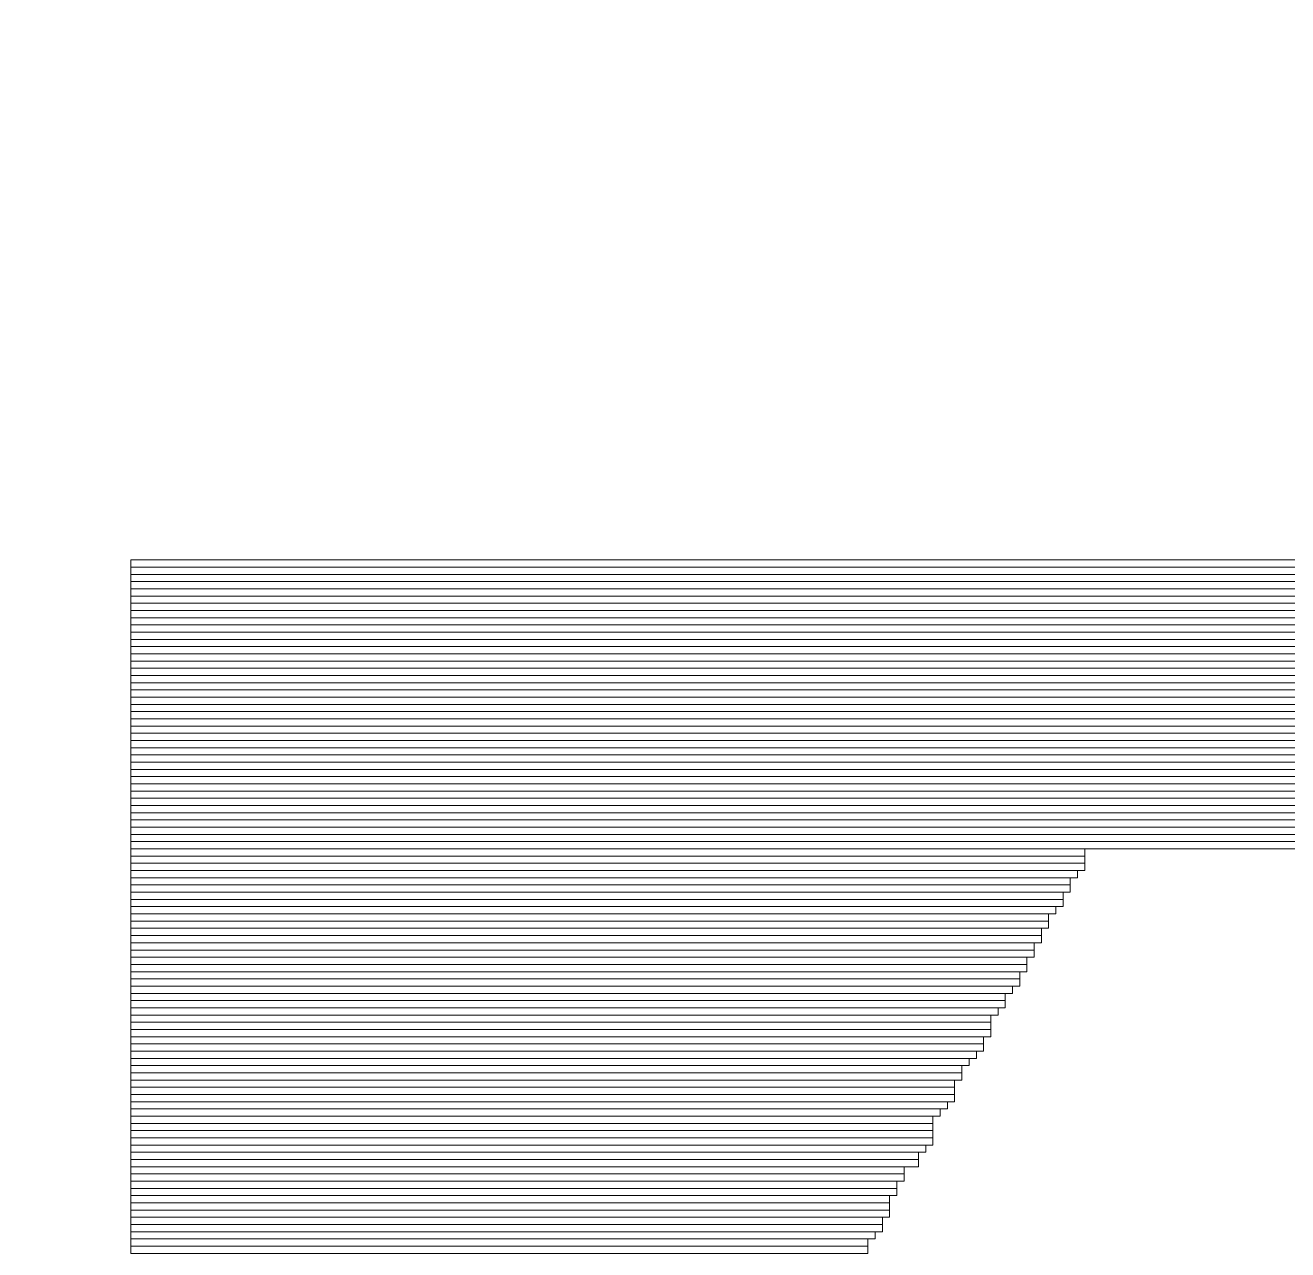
# Model space of a CAD drawing. Header units: millimetres. Extents: x -86 to 67, y -55 to 52.
# Drawn here: x -55.767 to -51.33, y -49.799 to -45.493 of the extents above; entities that cross this region are included whole.
import ezdxf

# ---------------------------------------------------------------- set-up
doc = ezdxf.new("R2010")
doc.units = ezdxf.units.MM
doc.header["$MEASUREMENT"] = 0
doc.layers.add('BG_OUTLINE', color=7, linetype='Continuous')
doc.layers.add('MA_PEN3', color=7, linetype='Continuous')

msp = doc.modelspace()

# ---------------------------------------------------------------- linework, layer by layer
at = {"layer": 'BG_OUTLINE', "color": 3, "lineweight": 9}
msp.add_open_spline([(-60.0926, 34.7331), (-60.0926, 34.7331), (63.7724, 34.7331), (63.7724, 34.7331), (63.7724, 34.7331), (64.585, 34.7336), (65.3646, 34.4113), (65.9396, 33.837), (65.9396, 33.837), (66.5146, 33.2627), (66.8379, 32.4797), (66.8384, 31.667), (66.8384, 31.667), (66.8384, 31.667), (66.8412, -52.28), (66.8412, -52.28), (66.8412, -52.28), (66.8412, -52.28), (66.8384, -52.1933), (66.8384, -52.1933), (66.8384, -52.1933), (66.8389, -53.006), (66.5166, -53.7856), (65.9424, -54.3606), (65.9424, -54.3606), (65.3681, -54.9356), (64.585, -55.2589), (63.7724, -55.2594), (63.7724, -55.2594), (63.7724, -55.2594), (-60.1869, -55.2594), (-60.1869, -55.2594), (-60.1869, -55.2594), (-60.1869, -55.2594), (-60.0853, -55.2518), (-60.0853, -55.2518), (-60.0853, -55.2518), (-60.8979, -55.2523), (-61.6775, -54.9299), (-62.2525, -54.3557), (-62.2525, -54.3557), (-62.8275, -53.7814), (-63.1508, -52.9984), (-63.1513, -52.1857), (-63.1513, -52.1857), (-63.1513, -52.1857), (-63.1587, 31.667), (-63.1587, 31.667), (-63.1587, 31.667), (-63.1592, 32.4797), (-62.8369, 33.2593), (-62.2626, 33.8343), (-62.2626, 33.8343), (-61.6883, 34.4093), (-60.9053, 34.7326), (-60.0926, 34.7331)], degree=3, knots=[0, 0, 0, 0, 0.071429, 0.071429, 0.071429, 0.071429, 0.142857, 0.142857, 0.142857, 0.142857, 0.214286, 0.214286, 0.214286, 0.214286, 0.285714, 0.285714, 0.285714, 0.285714, 0.357143, 0.357143, 0.357143, 0.357143, 0.428571, 0.428571, 0.428571, 0.428571, 0.5, 0.5, 0.5, 0.5, 0.571429, 0.571429, 0.571429, 0.571429, 0.642857, 0.642857, 0.642857, 0.642857, 0.714286, 0.714286, 0.714286, 0.714286, 0.785714, 0.785714, 0.785714, 0.785714, 0.857143, 0.857143, 0.857143, 0.857143, 0.928571, 0.928571, 0.928571, 0.928571, 1, 1, 1, 1], dxfattribs=at)
at = {"layer": 'MA_PEN3', "color": 5, "lineweight": 9}
for points in [[(-55.3964, -47.3986), (-55.3964, -47.3986), (-55.3964, -47.3732), (-55.3964, -47.3732), (-55.3964, -47.3732), (-55.3964, -47.3732), (-25.1958, -47.3732), (-25.1958, -47.3732), (-25.1958, -47.3732), (-25.1958, -47.3732), (-25.1958, -47.3986), (-25.1958, -47.3986), (-25.1958, -47.3986), (-25.1958, -47.3986), (-55.3964, -47.3986), (-55.3964, -47.3986)], [(-55.3964, -47.424), (-55.3964, -47.424), (-55.3964, -47.3986), (-55.3964, -47.3986), (-55.3964, -47.3986), (-55.3964, -47.3986), (-25.1958, -47.3986), (-25.1958, -47.3986), (-25.1958, -47.3986), (-25.1958, -47.3986), (-25.1958, -47.424), (-25.1958, -47.424), (-25.1958, -47.424), (-25.1958, -47.424), (-55.3964, -47.424), (-55.3964, -47.424)], [(-55.3964, -47.4494), (-55.3964, -47.4494), (-55.3964, -47.424), (-55.3964, -47.424), (-55.3964, -47.424), (-55.3964, -47.424), (-25.1958, -47.424), (-25.1958, -47.424), (-25.1958, -47.424), (-25.1958, -47.424), (-25.1958, -47.4494), (-25.1958, -47.4494), (-25.1958, -47.4494), (-25.1958, -47.4494), (-55.3964, -47.4494), (-55.3964, -47.4494)], [(-55.3964, -47.4748), (-55.3964, -47.4748), (-55.3964, -47.4494), (-55.3964, -47.4494), (-55.3964, -47.4494), (-55.3964, -47.4494), (-25.1958, -47.4494), (-25.1958, -47.4494), (-25.1958, -47.4494), (-25.1958, -47.4494), (-25.1958, -47.4748), (-25.1958, -47.4748), (-25.1958, -47.4748), (-25.1958, -47.4748), (-55.3964, -47.4748), (-55.3964, -47.4748)], [(-55.3964, -47.5002), (-55.3964, -47.5002), (-55.3964, -47.4748), (-55.3964, -47.4748), (-55.3964, -47.4748), (-55.3964, -47.4748), (-25.1958, -47.4748), (-25.1958, -47.4748), (-25.1958, -47.4748), (-25.1958, -47.4748), (-25.1958, -47.5002), (-25.1958, -47.5002), (-25.1958, -47.5002), (-25.1958, -47.5002), (-55.3964, -47.5002), (-55.3964, -47.5002)], [(-55.3964, -47.5256), (-55.3964, -47.5256), (-55.3964, -47.5002), (-55.3964, -47.5002), (-55.3964, -47.5002), (-55.3964, -47.5002), (-25.1958, -47.5002), (-25.1958, -47.5002), (-25.1958, -47.5002), (-25.1958, -47.5002), (-25.1958, -47.5256), (-25.1958, -47.5256), (-25.1958, -47.5256), (-25.1958, -47.5256), (-55.3964, -47.5256), (-55.3964, -47.5256)], [(-55.3964, -47.551), (-55.3964, -47.551), (-55.3964, -47.5256), (-55.3964, -47.5256), (-55.3964, -47.5256), (-55.3964, -47.5256), (-25.1958, -47.5256), (-25.1958, -47.5256), (-25.1958, -47.5256), (-25.1958, -47.5256), (-25.1958, -47.551), (-25.1958, -47.551), (-25.1958, -47.551), (-25.1958, -47.551), (-55.3964, -47.551), (-55.3964, -47.551)], [(-55.3964, -47.5764), (-55.3964, -47.5764), (-55.3964, -47.551), (-55.3964, -47.551), (-55.3964, -47.551), (-55.3964, -47.551), (-25.1958, -47.551), (-25.1958, -47.551), (-25.1958, -47.551), (-25.1958, -47.551), (-25.1958, -47.5764), (-25.1958, -47.5764), (-25.1958, -47.5764), (-25.1958, -47.5764), (-55.3964, -47.5764), (-55.3964, -47.5764)], [(-55.3964, -47.6018), (-55.3964, -47.6018), (-55.3964, -47.5764), (-55.3964, -47.5764), (-55.3964, -47.5764), (-55.3964, -47.5764), (-25.1958, -47.5764), (-25.1958, -47.5764), (-25.1958, -47.5764), (-25.1958, -47.5764), (-25.1958, -47.6018), (-25.1958, -47.6018), (-25.1958, -47.6018), (-25.1958, -47.6018), (-55.3964, -47.6018), (-55.3964, -47.6018)], [(-55.3964, -47.6272), (-55.3964, -47.6272), (-55.3964, -47.6018), (-55.3964, -47.6018), (-55.3964, -47.6018), (-55.3964, -47.6018), (-25.1958, -47.6018), (-25.1958, -47.6018), (-25.1958, -47.6018), (-25.1958, -47.6018), (-25.1958, -47.6272), (-25.1958, -47.6272), (-25.1958, -47.6272), (-25.1958, -47.6272), (-55.3964, -47.6272), (-55.3964, -47.6272)], [(-55.3964, -47.6526), (-55.3964, -47.6526), (-55.3964, -47.6272), (-55.3964, -47.6272), (-55.3964, -47.6272), (-55.3964, -47.6272), (-25.1958, -47.6272), (-25.1958, -47.6272), (-25.1958, -47.6272), (-25.1958, -47.6272), (-25.1958, -47.6526), (-25.1958, -47.6526), (-25.1958, -47.6526), (-25.1958, -47.6526), (-55.3964, -47.6526), (-55.3964, -47.6526)], [(-55.3964, -47.678), (-55.3964, -47.678), (-55.3964, -47.6526), (-55.3964, -47.6526), (-55.3964, -47.6526), (-55.3964, -47.6526), (-25.1958, -47.6526), (-25.1958, -47.6526), (-25.1958, -47.6526), (-25.1958, -47.6526), (-25.1958, -47.678), (-25.1958, -47.678), (-25.1958, -47.678), (-25.1958, -47.678), (-55.3964, -47.678), (-55.3964, -47.678)], [(-55.3964, -47.7034), (-55.3964, -47.7034), (-55.3964, -47.678), (-55.3964, -47.678), (-55.3964, -47.678), (-55.3964, -47.678), (-25.1958, -47.678), (-25.1958, -47.678), (-25.1958, -47.678), (-25.1958, -47.678), (-25.1958, -47.7034), (-25.1958, -47.7034), (-25.1958, -47.7034), (-25.1958, -47.7034), (-55.3964, -47.7034), (-55.3964, -47.7034)], [(-55.3964, -47.7288), (-55.3964, -47.7288), (-55.3964, -47.7034), (-55.3964, -47.7034), (-55.3964, -47.7034), (-55.3964, -47.7034), (-25.1958, -47.7034), (-25.1958, -47.7034), (-25.1958, -47.7034), (-25.1958, -47.7034), (-25.1958, -47.7288), (-25.1958, -47.7288), (-25.1958, -47.7288), (-25.1958, -47.7288), (-55.3964, -47.7288), (-55.3964, -47.7288)], [(-55.3964, -47.7542), (-55.3964, -47.7542), (-55.3964, -47.7288), (-55.3964, -47.7288), (-55.3964, -47.7288), (-55.3964, -47.7288), (-25.1958, -47.7288), (-25.1958, -47.7288), (-25.1958, -47.7288), (-25.1958, -47.7288), (-25.1958, -47.7542), (-25.1958, -47.7542), (-25.1958, -47.7542), (-25.1958, -47.7542), (-55.3964, -47.7542), (-55.3964, -47.7542)], [(-55.3964, -47.7796), (-55.3964, -47.7796), (-55.3964, -47.7542), (-55.3964, -47.7542), (-55.3964, -47.7542), (-55.3964, -47.7542), (-25.1958, -47.7542), (-25.1958, -47.7542), (-25.1958, -47.7542), (-25.1958, -47.7542), (-25.1958, -47.7796), (-25.1958, -47.7796), (-25.1958, -47.7796), (-25.1958, -47.7796), (-55.3964, -47.7796), (-55.3964, -47.7796)], [(-55.3964, -47.805), (-55.3964, -47.805), (-55.3964, -47.7796), (-55.3964, -47.7796), (-55.3964, -47.7796), (-55.3964, -47.7796), (-25.1958, -47.7796), (-25.1958, -47.7796), (-25.1958, -47.7796), (-25.1958, -47.7796), (-25.1958, -47.805), (-25.1958, -47.805), (-25.1958, -47.805), (-25.1958, -47.805), (-55.3964, -47.805), (-55.3964, -47.805)], [(-55.3964, -47.8304), (-55.3964, -47.8304), (-55.3964, -47.805), (-55.3964, -47.805), (-55.3964, -47.805), (-55.3964, -47.805), (-25.1958, -47.805), (-25.1958, -47.805), (-25.1958, -47.805), (-25.1958, -47.805), (-25.1958, -47.8304), (-25.1958, -47.8304), (-25.1958, -47.8304), (-25.1958, -47.8304), (-55.3964, -47.8304), (-55.3964, -47.8304)], [(-55.3964, -47.8558), (-55.3964, -47.8558), (-55.3964, -47.8304), (-55.3964, -47.8304), (-55.3964, -47.8304), (-55.3964, -47.8304), (-25.1958, -47.8304), (-25.1958, -47.8304), (-25.1958, -47.8304), (-25.1958, -47.8304), (-25.1958, -47.8558), (-25.1958, -47.8558), (-25.1958, -47.8558), (-25.1958, -47.8558), (-55.3964, -47.8558), (-55.3964, -47.8558)], [(-55.3964, -47.8812), (-55.3964, -47.8812), (-55.3964, -47.8558), (-55.3964, -47.8558), (-55.3964, -47.8558), (-55.3964, -47.8558), (-25.1958, -47.8558), (-25.1958, -47.8558), (-25.1958, -47.8558), (-25.1958, -47.8558), (-25.1958, -47.8812), (-25.1958, -47.8812), (-25.1958, -47.8812), (-25.1958, -47.8812), (-55.3964, -47.8812), (-55.3964, -47.8812)], [(-55.3964, -47.9066), (-55.3964, -47.9066), (-55.3964, -47.8812), (-55.3964, -47.8812), (-55.3964, -47.8812), (-55.3964, -47.8812), (-25.1958, -47.8812), (-25.1958, -47.8812), (-25.1958, -47.8812), (-25.1958, -47.8812), (-25.1958, -47.9066), (-25.1958, -47.9066), (-25.1958, -47.9066), (-25.1958, -47.9066), (-55.3964, -47.9066), (-55.3964, -47.9066)], [(-55.3964, -47.932), (-55.3964, -47.932), (-55.3964, -47.9066), (-55.3964, -47.9066), (-55.3964, -47.9066), (-55.3964, -47.9066), (-25.1958, -47.9066), (-25.1958, -47.9066), (-25.1958, -47.9066), (-25.1958, -47.9066), (-25.1958, -47.932), (-25.1958, -47.932), (-25.1958, -47.932), (-25.1958, -47.932), (-55.3964, -47.932), (-55.3964, -47.932)], [(-55.3964, -47.9574), (-55.3964, -47.9574), (-55.3964, -47.932), (-55.3964, -47.932), (-55.3964, -47.932), (-55.3964, -47.932), (-25.1958, -47.932), (-25.1958, -47.932), (-25.1958, -47.932), (-25.1958, -47.932), (-25.1958, -47.9574), (-25.1958, -47.9574), (-25.1958, -47.9574), (-25.1958, -47.9574), (-55.3964, -47.9574), (-55.3964, -47.9574)], [(-55.3964, -47.9828), (-55.3964, -47.9828), (-55.3964, -47.9574), (-55.3964, -47.9574), (-55.3964, -47.9574), (-55.3964, -47.9574), (-25.1958, -47.9574), (-25.1958, -47.9574), (-25.1958, -47.9574), (-25.1958, -47.9574), (-25.1958, -47.9828), (-25.1958, -47.9828), (-25.1958, -47.9828), (-25.1958, -47.9828), (-55.3964, -47.9828), (-55.3964, -47.9828)], [(-55.3964, -48.0082), (-55.3964, -48.0082), (-55.3964, -47.9828), (-55.3964, -47.9828), (-55.3964, -47.9828), (-55.3964, -47.9828), (-25.1958, -47.9828), (-25.1958, -47.9828), (-25.1958, -47.9828), (-25.1958, -47.9828), (-25.1958, -48.0082), (-25.1958, -48.0082), (-25.1958, -48.0082), (-25.1958, -48.0082), (-55.3964, -48.0082), (-55.3964, -48.0082)], [(-55.3964, -48.0336), (-55.3964, -48.0336), (-55.3964, -48.0082), (-55.3964, -48.0082), (-55.3964, -48.0082), (-55.3964, -48.0082), (-25.1958, -48.0082), (-25.1958, -48.0082), (-25.1958, -48.0082), (-25.1958, -48.0082), (-25.1958, -48.0336), (-25.1958, -48.0336), (-25.1958, -48.0336), (-25.1958, -48.0336), (-55.3964, -48.0336), (-55.3964, -48.0336)], [(-55.3964, -48.059), (-55.3964, -48.059), (-55.3964, -48.0336), (-55.3964, -48.0336), (-55.3964, -48.0336), (-55.3964, -48.0336), (-25.1958, -48.0336), (-25.1958, -48.0336), (-25.1958, -48.0336), (-25.1958, -48.0336), (-25.1958, -48.059), (-25.1958, -48.059), (-25.1958, -48.059), (-25.1958, -48.059), (-55.3964, -48.059), (-55.3964, -48.059)], [(-55.3964, -48.0844), (-55.3964, -48.0844), (-55.3964, -48.059), (-55.3964, -48.059), (-55.3964, -48.059), (-55.3964, -48.059), (-25.1958, -48.059), (-25.1958, -48.059), (-25.1958, -48.059), (-25.1958, -48.059), (-25.1958, -48.0844), (-25.1958, -48.0844), (-25.1958, -48.0844), (-25.1958, -48.0844), (-55.3964, -48.0844), (-55.3964, -48.0844)], [(-55.3964, -48.1098), (-55.3964, -48.1098), (-55.3964, -48.0844), (-55.3964, -48.0844), (-55.3964, -48.0844), (-55.3964, -48.0844), (-25.1958, -48.0844), (-25.1958, -48.0844), (-25.1958, -48.0844), (-25.1958, -48.0844), (-25.1958, -48.1098), (-25.1958, -48.1098), (-25.1958, -48.1098), (-25.1958, -48.1098), (-55.3964, -48.1098), (-55.3964, -48.1098)], [(-55.3964, -48.1352), (-55.3964, -48.1352), (-55.3964, -48.1098), (-55.3964, -48.1098), (-55.3964, -48.1098), (-55.3964, -48.1098), (-25.1958, -48.1098), (-25.1958, -48.1098), (-25.1958, -48.1098), (-25.1958, -48.1098), (-25.1958, -48.1352), (-25.1958, -48.1352), (-25.1958, -48.1352), (-25.1958, -48.1352), (-55.3964, -48.1352), (-55.3964, -48.1352)], [(-55.3964, -48.1606), (-55.3964, -48.1606), (-55.3964, -48.1352), (-55.3964, -48.1352), (-55.3964, -48.1352), (-55.3964, -48.1352), (-25.1958, -48.1352), (-25.1958, -48.1352), (-25.1958, -48.1352), (-25.1958, -48.1352), (-25.1958, -48.1606), (-25.1958, -48.1606), (-25.1958, -48.1606), (-25.1958, -48.1606), (-55.3964, -48.1606), (-55.3964, -48.1606)], [(-55.3964, -48.186), (-55.3964, -48.186), (-55.3964, -48.1606), (-55.3964, -48.1606), (-55.3964, -48.1606), (-55.3964, -48.1606), (-25.1958, -48.1606), (-25.1958, -48.1606), (-25.1958, -48.1606), (-25.1958, -48.1606), (-25.1958, -48.186), (-25.1958, -48.186), (-25.1958, -48.186), (-25.1958, -48.186), (-55.3964, -48.186), (-55.3964, -48.186)], [(-55.3964, -48.2114), (-55.3964, -48.2114), (-55.3964, -48.186), (-55.3964, -48.186), (-55.3964, -48.186), (-55.3964, -48.186), (-25.1958, -48.186), (-25.1958, -48.186), (-25.1958, -48.186), (-25.1958, -48.186), (-25.1958, -48.2114), (-25.1958, -48.2114), (-25.1958, -48.2114), (-25.1958, -48.2114), (-55.3964, -48.2114), (-55.3964, -48.2114)], [(-55.3964, -48.2368), (-55.3964, -48.2368), (-55.3964, -48.2114), (-55.3964, -48.2114), (-55.3964, -48.2114), (-55.3964, -48.2114), (-25.1958, -48.2114), (-25.1958, -48.2114), (-25.1958, -48.2114), (-25.1958, -48.2114), (-25.1958, -48.2368), (-25.1958, -48.2368), (-25.1958, -48.2368), (-25.1958, -48.2368), (-55.3964, -48.2368), (-55.3964, -48.2368)], [(-55.3964, -48.2622), (-55.3964, -48.2622), (-55.3964, -48.2368), (-55.3964, -48.2368), (-55.3964, -48.2368), (-55.3964, -48.2368), (-25.1958, -48.2368), (-25.1958, -48.2368), (-25.1958, -48.2368), (-25.1958, -48.2368), (-25.1958, -48.2622), (-25.1958, -48.2622), (-25.1958, -48.2622), (-25.1958, -48.2622), (-55.3964, -48.2622), (-55.3964, -48.2622)], [(-55.3964, -48.2876), (-55.3964, -48.2876), (-55.3964, -48.2622), (-55.3964, -48.2622), (-55.3964, -48.2622), (-55.3964, -48.2622), (-25.1958, -48.2622), (-25.1958, -48.2622), (-25.1958, -48.2622), (-25.1958, -48.2622), (-25.1958, -48.2876), (-25.1958, -48.2876), (-25.1958, -48.2876), (-25.1958, -48.2876), (-55.3964, -48.2876), (-55.3964, -48.2876)], [(-55.3964, -48.313), (-55.3964, -48.313), (-55.3964, -48.2876), (-55.3964, -48.2876), (-55.3964, -48.2876), (-55.3964, -48.2876), (-25.1958, -48.2876), (-25.1958, -48.2876), (-25.1958, -48.2876), (-25.1958, -48.2876), (-25.1958, -48.313), (-25.1958, -48.313), (-25.1958, -48.313), (-25.1958, -48.313), (-55.3964, -48.313), (-55.3964, -48.313)], [(-55.3964, -48.3384), (-55.3964, -48.3384), (-55.3964, -48.313), (-55.3964, -48.313), (-55.3964, -48.313), (-55.3964, -48.313), (-25.1958, -48.313), (-25.1958, -48.313), (-25.1958, -48.313), (-25.1958, -48.313), (-25.1958, -48.3384), (-25.1958, -48.3384), (-25.1958, -48.3384), (-25.1958, -48.3384), (-55.3964, -48.3384), (-55.3964, -48.3384)], [(-55.3964, -48.3638), (-55.3964, -48.3638), (-55.3964, -48.3384), (-55.3964, -48.3384), (-55.3964, -48.3384), (-55.3964, -48.3384), (-25.1958, -48.3384), (-25.1958, -48.3384), (-25.1958, -48.3384), (-25.1958, -48.3384), (-25.1958, -48.3638), (-25.1958, -48.3638), (-25.1958, -48.3638), (-25.1958, -48.3638), (-55.3964, -48.3638), (-55.3964, -48.3638)], [(-55.3964, -48.3892), (-55.3964, -48.3892), (-55.3964, -48.3638), (-55.3964, -48.3638), (-55.3964, -48.3638), (-55.3964, -48.3638), (-25.1958, -48.3638), (-25.1958, -48.3638), (-25.1958, -48.3638), (-25.1958, -48.3638), (-25.1958, -48.3892), (-25.1958, -48.3892), (-25.1958, -48.3892), (-25.1958, -48.3892), (-55.3964, -48.3892), (-55.3964, -48.3892)], [(-55.3964, -48.4146), (-55.3964, -48.4146), (-55.3964, -48.3892), (-55.3964, -48.3892), (-55.3964, -48.3892), (-55.3964, -48.3892), (-52.0436, -48.3892), (-52.0436, -48.3892), (-52.0436, -48.3892), (-52.0436, -48.3892), (-52.0436, -48.4146), (-52.0436, -48.4146), (-52.0436, -48.4146), (-52.0436, -48.4146), (-55.3964, -48.4146), (-55.3964, -48.4146)], [(-55.3964, -48.44), (-55.3964, -48.44), (-55.3964, -48.4146), (-55.3964, -48.4146), (-55.3964, -48.4146), (-55.3964, -48.4146), (-52.0436, -48.4146), (-52.0436, -48.4146), (-52.0436, -48.4146), (-52.0436, -48.4146), (-52.0436, -48.44), (-52.0436, -48.44), (-52.0436, -48.44), (-52.0436, -48.44), (-55.3964, -48.44), (-55.3964, -48.44)], [(-55.3964, -48.4654), (-55.3964, -48.4654), (-55.3964, -48.44), (-55.3964, -48.44), (-55.3964, -48.44), (-55.3964, -48.44), (-52.0436, -48.44), (-52.0436, -48.44), (-52.0436, -48.44), (-52.0436, -48.44), (-52.0436, -48.4654), (-52.0436, -48.4654), (-52.0436, -48.4654), (-52.0436, -48.4654), (-55.3964, -48.4654), (-55.3964, -48.4654)], [(-55.3964, -48.4908), (-55.3964, -48.4908), (-55.3964, -48.4654), (-55.3964, -48.4654), (-55.3964, -48.4654), (-55.3964, -48.4654), (-52.069, -48.4654), (-52.069, -48.4654), (-52.069, -48.4654), (-52.069, -48.4654), (-52.069, -48.4908), (-52.069, -48.4908), (-52.069, -48.4908), (-52.069, -48.4908), (-55.3964, -48.4908), (-55.3964, -48.4908)], [(-55.3964, -48.5162), (-55.3964, -48.5162), (-55.3964, -48.4908), (-55.3964, -48.4908), (-55.3964, -48.4908), (-55.3964, -48.4908), (-52.0944, -48.4908), (-52.0944, -48.4908), (-52.0944, -48.4908), (-52.0944, -48.4908), (-52.0944, -48.5162), (-52.0944, -48.5162), (-52.0944, -48.5162), (-52.0944, -48.5162), (-55.3964, -48.5162), (-55.3964, -48.5162)], [(-55.3964, -48.5416), (-55.3964, -48.5416), (-55.3964, -48.5162), (-55.3964, -48.5162), (-55.3964, -48.5162), (-55.3964, -48.5162), (-52.0944, -48.5162), (-52.0944, -48.5162), (-52.0944, -48.5162), (-52.0944, -48.5162), (-52.0944, -48.5416), (-52.0944, -48.5416), (-52.0944, -48.5416), (-52.0944, -48.5416), (-55.3964, -48.5416), (-55.3964, -48.5416)], [(-55.3964, -48.567), (-55.3964, -48.567), (-55.3964, -48.5416), (-55.3964, -48.5416), (-55.3964, -48.5416), (-55.3964, -48.5416), (-52.1198, -48.5416), (-52.1198, -48.5416), (-52.1198, -48.5416), (-52.1198, -48.5416), (-52.1198, -48.567), (-52.1198, -48.567), (-52.1198, -48.567), (-52.1198, -48.567), (-55.3964, -48.567), (-55.3964, -48.567)], [(-55.3964, -48.5924), (-55.3964, -48.5924), (-55.3964, -48.567), (-55.3964, -48.567), (-55.3964, -48.567), (-55.3964, -48.567), (-52.1198, -48.567), (-52.1198, -48.567), (-52.1198, -48.567), (-52.1198, -48.567), (-52.1198, -48.5924), (-52.1198, -48.5924), (-52.1198, -48.5924), (-52.1198, -48.5924), (-55.3964, -48.5924), (-55.3964, -48.5924)], [(-55.3964, -48.6178), (-55.3964, -48.6178), (-55.3964, -48.5924), (-55.3964, -48.5924), (-55.3964, -48.5924), (-55.3964, -48.5924), (-52.1452, -48.5924), (-52.1452, -48.5924), (-52.1452, -48.5924), (-52.1452, -48.5924), (-52.1452, -48.6178), (-52.1452, -48.6178), (-52.1452, -48.6178), (-52.1452, -48.6178), (-55.3964, -48.6178), (-55.3964, -48.6178)], [(-55.3964, -48.6432), (-55.3964, -48.6432), (-55.3964, -48.6178), (-55.3964, -48.6178), (-55.3964, -48.6178), (-55.3964, -48.6178), (-52.1706, -48.6178), (-52.1706, -48.6178), (-52.1706, -48.6178), (-52.1706, -48.6178), (-52.1706, -48.6432), (-52.1706, -48.6432), (-52.1706, -48.6432), (-52.1706, -48.6432), (-55.3964, -48.6432), (-55.3964, -48.6432)], [(-55.3964, -48.6686), (-55.3964, -48.6686), (-55.3964, -48.6432), (-55.3964, -48.6432), (-55.3964, -48.6432), (-55.3964, -48.6432), (-52.1706, -48.6432), (-52.1706, -48.6432), (-52.1706, -48.6432), (-52.1706, -48.6432), (-52.1706, -48.6686), (-52.1706, -48.6686), (-52.1706, -48.6686), (-52.1706, -48.6686), (-55.3964, -48.6686), (-55.3964, -48.6686)], [(-55.3964, -48.694), (-55.3964, -48.694), (-55.3964, -48.6686), (-55.3964, -48.6686), (-55.3964, -48.6686), (-55.3964, -48.6686), (-52.196, -48.6686), (-52.196, -48.6686), (-52.196, -48.6686), (-52.196, -48.6686), (-52.196, -48.694), (-52.196, -48.694), (-52.196, -48.694), (-52.196, -48.694), (-55.3964, -48.694), (-55.3964, -48.694)], [(-55.3964, -48.7194), (-55.3964, -48.7194), (-55.3964, -48.694), (-55.3964, -48.694), (-55.3964, -48.694), (-55.3964, -48.694), (-52.196, -48.694), (-52.196, -48.694), (-52.196, -48.694), (-52.196, -48.694), (-52.196, -48.7194), (-52.196, -48.7194), (-52.196, -48.7194), (-52.196, -48.7194), (-55.3964, -48.7194), (-55.3964, -48.7194)], [(-55.3964, -48.7448), (-55.3964, -48.7448), (-55.3964, -48.7194), (-55.3964, -48.7194), (-55.3964, -48.7194), (-55.3964, -48.7194), (-52.2214, -48.7194), (-52.2214, -48.7194), (-52.2214, -48.7194), (-52.2214, -48.7194), (-52.2214, -48.7448), (-52.2214, -48.7448), (-52.2214, -48.7448), (-52.2214, -48.7448), (-55.3964, -48.7448), (-55.3964, -48.7448)], [(-55.3964, -48.7702), (-55.3964, -48.7702), (-55.3964, -48.7448), (-55.3964, -48.7448), (-55.3964, -48.7448), (-55.3964, -48.7448), (-52.2214, -48.7448), (-52.2214, -48.7448), (-52.2214, -48.7448), (-52.2214, -48.7448), (-52.2214, -48.7702), (-52.2214, -48.7702), (-52.2214, -48.7702), (-52.2214, -48.7702), (-55.3964, -48.7702), (-55.3964, -48.7702)], [(-55.3964, -48.7956), (-55.3964, -48.7956), (-55.3964, -48.7702), (-55.3964, -48.7702), (-55.3964, -48.7702), (-55.3964, -48.7702), (-52.2468, -48.7702), (-52.2468, -48.7702), (-52.2468, -48.7702), (-52.2468, -48.7702), (-52.2468, -48.7956), (-52.2468, -48.7956), (-52.2468, -48.7956), (-52.2468, -48.7956), (-55.3964, -48.7956), (-55.3964, -48.7956)], [(-55.3964, -48.821), (-55.3964, -48.821), (-55.3964, -48.7956), (-55.3964, -48.7956), (-55.3964, -48.7956), (-55.3964, -48.7956), (-52.2468, -48.7956), (-52.2468, -48.7956), (-52.2468, -48.7956), (-52.2468, -48.7956), (-52.2468, -48.821), (-52.2468, -48.821), (-52.2468, -48.821), (-52.2468, -48.821), (-55.3964, -48.821), (-55.3964, -48.821)], [(-55.3964, -48.8464), (-55.3964, -48.8464), (-55.3964, -48.821), (-55.3964, -48.821), (-55.3964, -48.821), (-55.3964, -48.821), (-52.2722, -48.821), (-52.2722, -48.821), (-52.2722, -48.821), (-52.2722, -48.821), (-52.2722, -48.8464), (-52.2722, -48.8464), (-52.2722, -48.8464), (-52.2722, -48.8464), (-55.3964, -48.8464), (-55.3964, -48.8464)], [(-55.3964, -48.8718), (-55.3964, -48.8718), (-55.3964, -48.8464), (-55.3964, -48.8464), (-55.3964, -48.8464), (-55.3964, -48.8464), (-52.2722, -48.8464), (-52.2722, -48.8464), (-52.2722, -48.8464), (-52.2722, -48.8464), (-52.2722, -48.8718), (-52.2722, -48.8718), (-52.2722, -48.8718), (-52.2722, -48.8718), (-55.3964, -48.8718), (-55.3964, -48.8718)], [(-55.3964, -48.8972), (-55.3964, -48.8972), (-55.3964, -48.8718), (-55.3964, -48.8718), (-55.3964, -48.8718), (-55.3964, -48.8718), (-52.2976, -48.8718), (-52.2976, -48.8718), (-52.2976, -48.8718), (-52.2976, -48.8718), (-52.2976, -48.8972), (-52.2976, -48.8972), (-52.2976, -48.8972), (-52.2976, -48.8972), (-55.3964, -48.8972), (-55.3964, -48.8972)], [(-55.3964, -48.9226), (-55.3964, -48.9226), (-55.3964, -48.8972), (-55.3964, -48.8972), (-55.3964, -48.8972), (-55.3964, -48.8972), (-52.323, -48.8972), (-52.323, -48.8972), (-52.323, -48.8972), (-52.323, -48.8972), (-52.323, -48.9226), (-52.323, -48.9226), (-52.323, -48.9226), (-52.323, -48.9226), (-55.3964, -48.9226), (-55.3964, -48.9226)], [(-55.3964, -48.948), (-55.3964, -48.948), (-55.3964, -48.9226), (-55.3964, -48.9226), (-55.3964, -48.9226), (-55.3964, -48.9226), (-52.323, -48.9226), (-52.323, -48.9226), (-52.323, -48.9226), (-52.323, -48.9226), (-52.323, -48.948), (-52.323, -48.948), (-52.323, -48.948), (-52.323, -48.948), (-55.3964, -48.948), (-55.3964, -48.948)], [(-55.3964, -48.9734), (-55.3964, -48.9734), (-55.3964, -48.948), (-55.3964, -48.948), (-55.3964, -48.948), (-55.3964, -48.948), (-52.3484, -48.948), (-52.3484, -48.948), (-52.3484, -48.948), (-52.3484, -48.948), (-52.3484, -48.9734), (-52.3484, -48.9734), (-52.3484, -48.9734), (-52.3484, -48.9734), (-55.3964, -48.9734), (-55.3964, -48.9734)], [(-55.3964, -48.9988), (-55.3964, -48.9988), (-55.3964, -48.9734), (-55.3964, -48.9734), (-55.3964, -48.9734), (-55.3964, -48.9734), (-52.3738, -48.9734), (-52.3738, -48.9734), (-52.3738, -48.9734), (-52.3738, -48.9734), (-52.3738, -48.9988), (-52.3738, -48.9988), (-52.3738, -48.9988), (-52.3738, -48.9988), (-55.3964, -48.9988), (-55.3964, -48.9988)], [(-55.3964, -49.0242), (-55.3964, -49.0242), (-55.3964, -48.9988), (-55.3964, -48.9988), (-55.3964, -48.9988), (-55.3964, -48.9988), (-52.3738, -48.9988), (-52.3738, -48.9988), (-52.3738, -48.9988), (-52.3738, -48.9988), (-52.3738, -49.0242), (-52.3738, -49.0242), (-52.3738, -49.0242), (-52.3738, -49.0242), (-55.3964, -49.0242), (-55.3964, -49.0242)], [(-55.3964, -49.0496), (-55.3964, -49.0496), (-55.3964, -49.0242), (-55.3964, -49.0242), (-55.3964, -49.0242), (-55.3964, -49.0242), (-52.3738, -49.0242), (-52.3738, -49.0242), (-52.3738, -49.0242), (-52.3738, -49.0242), (-52.3738, -49.0496), (-52.3738, -49.0496), (-52.3738, -49.0496), (-52.3738, -49.0496), (-55.3964, -49.0496), (-55.3964, -49.0496)], [(-55.3964, -49.075), (-55.3964, -49.075), (-55.3964, -49.0496), (-55.3964, -49.0496), (-55.3964, -49.0496), (-55.3964, -49.0496), (-52.3992, -49.0496), (-52.3992, -49.0496), (-52.3992, -49.0496), (-52.3992, -49.0496), (-52.3992, -49.075), (-52.3992, -49.075), (-52.3992, -49.075), (-52.3992, -49.075), (-55.3964, -49.075), (-55.3964, -49.075)], [(-55.3964, -49.1004), (-55.3964, -49.1004), (-55.3964, -49.075), (-55.3964, -49.075), (-55.3964, -49.075), (-55.3964, -49.075), (-52.3992, -49.075), (-52.3992, -49.075), (-52.3992, -49.075), (-52.3992, -49.075), (-52.3992, -49.1004), (-52.3992, -49.1004), (-52.3992, -49.1004), (-52.3992, -49.1004), (-55.3964, -49.1004), (-55.3964, -49.1004)], [(-55.3964, -49.1258), (-55.3964, -49.1258), (-55.3964, -49.1004), (-55.3964, -49.1004), (-55.3964, -49.1004), (-55.3964, -49.1004), (-52.4246, -49.1004), (-52.4246, -49.1004), (-52.4246, -49.1004), (-52.4246, -49.1004), (-52.4246, -49.1258), (-52.4246, -49.1258), (-52.4246, -49.1258), (-52.4246, -49.1258), (-55.3964, -49.1258), (-55.3964, -49.1258)], [(-55.3964, -49.1512), (-55.3964, -49.1512), (-55.3964, -49.1258), (-55.3964, -49.1258), (-55.3964, -49.1258), (-55.3964, -49.1258), (-52.45, -49.1258), (-52.45, -49.1258), (-52.45, -49.1258), (-52.45, -49.1258), (-52.45, -49.1512), (-52.45, -49.1512), (-52.45, -49.1512), (-52.45, -49.1512), (-55.3964, -49.1512), (-55.3964, -49.1512)], [(-55.3964, -49.1766), (-55.3964, -49.1766), (-55.3964, -49.1512), (-55.3964, -49.1512), (-55.3964, -49.1512), (-55.3964, -49.1512), (-52.4754, -49.1512), (-52.4754, -49.1512), (-52.4754, -49.1512), (-52.4754, -49.1512), (-52.4754, -49.1766), (-52.4754, -49.1766), (-52.4754, -49.1766), (-52.4754, -49.1766), (-55.3964, -49.1766), (-55.3964, -49.1766)], [(-55.3964, -49.202), (-55.3964, -49.202), (-55.3964, -49.1766), (-55.3964, -49.1766), (-55.3964, -49.1766), (-55.3964, -49.1766), (-52.4754, -49.1766), (-52.4754, -49.1766), (-52.4754, -49.1766), (-52.4754, -49.1766), (-52.4754, -49.202), (-52.4754, -49.202), (-52.4754, -49.202), (-52.4754, -49.202), (-55.3964, -49.202), (-55.3964, -49.202)], [(-55.3964, -49.2274), (-55.3964, -49.2274), (-55.3964, -49.202), (-55.3964, -49.202), (-55.3964, -49.202), (-55.3964, -49.202), (-52.5008, -49.202), (-52.5008, -49.202), (-52.5008, -49.202), (-52.5008, -49.202), (-52.5008, -49.2274), (-52.5008, -49.2274), (-52.5008, -49.2274), (-52.5008, -49.2274), (-55.3964, -49.2274), (-55.3964, -49.2274)], [(-55.3964, -49.2528), (-55.3964, -49.2528), (-55.3964, -49.2274), (-55.3964, -49.2274), (-55.3964, -49.2274), (-55.3964, -49.2274), (-52.5008, -49.2274), (-52.5008, -49.2274), (-52.5008, -49.2274), (-52.5008, -49.2274), (-52.5008, -49.2528), (-52.5008, -49.2528), (-52.5008, -49.2528), (-52.5008, -49.2528), (-55.3964, -49.2528), (-55.3964, -49.2528)], [(-55.3964, -49.2782), (-55.3964, -49.2782), (-55.3964, -49.2528), (-55.3964, -49.2528), (-55.3964, -49.2528), (-55.3964, -49.2528), (-52.5008, -49.2528), (-52.5008, -49.2528), (-52.5008, -49.2528), (-52.5008, -49.2528), (-52.5008, -49.2782), (-52.5008, -49.2782), (-52.5008, -49.2782), (-52.5008, -49.2782), (-55.3964, -49.2782), (-55.3964, -49.2782)], [(-55.3964, -49.3036), (-55.3964, -49.3036), (-55.3964, -49.2782), (-55.3964, -49.2782), (-55.3964, -49.2782), (-55.3964, -49.2782), (-52.5262, -49.2782), (-52.5262, -49.2782), (-52.5262, -49.2782), (-52.5262, -49.2782), (-52.5262, -49.3036), (-52.5262, -49.3036), (-52.5262, -49.3036), (-52.5262, -49.3036), (-55.3964, -49.3036), (-55.3964, -49.3036)], [(-55.3964, -49.329), (-55.3964, -49.329), (-55.3964, -49.3036), (-55.3964, -49.3036), (-55.3964, -49.3036), (-55.3964, -49.3036), (-52.5516, -49.3036), (-52.5516, -49.3036), (-52.5516, -49.3036), (-52.5516, -49.3036), (-52.5516, -49.329), (-52.5516, -49.329), (-52.5516, -49.329), (-52.5516, -49.329), (-55.3964, -49.329), (-55.3964, -49.329)], [(-55.3964, -49.3544), (-55.3964, -49.3544), (-55.3964, -49.329), (-55.3964, -49.329), (-55.3964, -49.329), (-55.3964, -49.329), (-52.577, -49.329), (-52.577, -49.329), (-52.577, -49.329), (-52.577, -49.329), (-52.577, -49.3544), (-52.577, -49.3544), (-52.577, -49.3544), (-52.577, -49.3544), (-55.3964, -49.3544), (-55.3964, -49.3544)], [(-55.3964, -49.3798), (-55.3964, -49.3798), (-55.3964, -49.3544), (-55.3964, -49.3544), (-55.3964, -49.3544), (-55.3964, -49.3544), (-52.577, -49.3544), (-52.577, -49.3544), (-52.577, -49.3544), (-52.577, -49.3544), (-52.577, -49.3798), (-52.577, -49.3798), (-52.577, -49.3798), (-52.577, -49.3798), (-55.3964, -49.3798), (-55.3964, -49.3798)], [(-55.3964, -49.4052), (-55.3964, -49.4052), (-55.3964, -49.3798), (-55.3964, -49.3798), (-55.3964, -49.3798), (-55.3964, -49.3798), (-52.577, -49.3798), (-52.577, -49.3798), (-52.577, -49.3798), (-52.577, -49.3798), (-52.577, -49.4052), (-52.577, -49.4052), (-52.577, -49.4052), (-52.577, -49.4052), (-55.3964, -49.4052), (-55.3964, -49.4052)], [(-55.3964, -49.4306), (-55.3964, -49.4306), (-55.3964, -49.4052), (-55.3964, -49.4052), (-55.3964, -49.4052), (-55.3964, -49.4052), (-52.577, -49.4052), (-52.577, -49.4052), (-52.577, -49.4052), (-52.577, -49.4052), (-52.577, -49.4306), (-52.577, -49.4306), (-52.577, -49.4306), (-52.577, -49.4306), (-55.3964, -49.4306), (-55.3964, -49.4306)], [(-55.3964, -49.456), (-55.3964, -49.456), (-55.3964, -49.4306), (-55.3964, -49.4306), (-55.3964, -49.4306), (-55.3964, -49.4306), (-52.6024, -49.4306), (-52.6024, -49.4306), (-52.6024, -49.4306), (-52.6024, -49.4306), (-52.6024, -49.456), (-52.6024, -49.456), (-52.6024, -49.456), (-52.6024, -49.456), (-55.3964, -49.456), (-55.3964, -49.456)], [(-55.3964, -49.4814), (-55.3964, -49.4814), (-55.3964, -49.456), (-55.3964, -49.456), (-55.3964, -49.456), (-55.3964, -49.456), (-52.6278, -49.456), (-52.6278, -49.456), (-52.6278, -49.456), (-52.6278, -49.456), (-52.6278, -49.4814), (-52.6278, -49.4814), (-52.6278, -49.4814), (-52.6278, -49.4814), (-55.3964, -49.4814), (-55.3964, -49.4814)], [(-55.3964, -49.5068), (-55.3964, -49.5068), (-55.3964, -49.4814), (-55.3964, -49.4814), (-55.3964, -49.4814), (-55.3964, -49.4814), (-52.6278, -49.4814), (-52.6278, -49.4814), (-52.6278, -49.4814), (-52.6278, -49.4814), (-52.6278, -49.5068), (-52.6278, -49.5068), (-52.6278, -49.5068), (-52.6278, -49.5068), (-55.3964, -49.5068), (-55.3964, -49.5068)], [(-55.3964, -49.5322), (-55.3964, -49.5322), (-55.3964, -49.5068), (-55.3964, -49.5068), (-55.3964, -49.5068), (-55.3964, -49.5068), (-52.6786, -49.5068), (-52.6786, -49.5068), (-52.6786, -49.5068), (-52.6786, -49.5068), (-52.6786, -49.5322), (-52.6786, -49.5322), (-52.6786, -49.5322), (-52.6786, -49.5322), (-55.3964, -49.5322), (-55.3964, -49.5322)], [(-55.3964, -49.5576), (-55.3964, -49.5576), (-55.3964, -49.5322), (-55.3964, -49.5322), (-55.3964, -49.5322), (-55.3964, -49.5322), (-52.6786, -49.5322), (-52.6786, -49.5322), (-52.6786, -49.5322), (-52.6786, -49.5322), (-52.6786, -49.5576), (-52.6786, -49.5576), (-52.6786, -49.5576), (-52.6786, -49.5576), (-55.3964, -49.5576), (-55.3964, -49.5576)], [(-55.3964, -49.583), (-55.3964, -49.583), (-55.3964, -49.5576), (-55.3964, -49.5576), (-55.3964, -49.5576), (-55.3964, -49.5576), (-52.704, -49.5576), (-52.704, -49.5576), (-52.704, -49.5576), (-52.704, -49.5576), (-52.704, -49.583), (-52.704, -49.583), (-52.704, -49.583), (-52.704, -49.583), (-55.3964, -49.583), (-55.3964, -49.583)], [(-55.3964, -49.6084), (-55.3964, -49.6084), (-55.3964, -49.583), (-55.3964, -49.583), (-55.3964, -49.583), (-55.3964, -49.583), (-52.704, -49.583), (-52.704, -49.583), (-52.704, -49.583), (-52.704, -49.583), (-52.704, -49.6084), (-52.704, -49.6084), (-52.704, -49.6084), (-52.704, -49.6084), (-55.3964, -49.6084), (-55.3964, -49.6084)], [(-55.3964, -49.6338), (-55.3964, -49.6338), (-55.3964, -49.6084), (-55.3964, -49.6084), (-55.3964, -49.6084), (-55.3964, -49.6084), (-52.7294, -49.6084), (-52.7294, -49.6084), (-52.7294, -49.6084), (-52.7294, -49.6084), (-52.7294, -49.6338), (-52.7294, -49.6338), (-52.7294, -49.6338), (-52.7294, -49.6338), (-55.3964, -49.6338), (-55.3964, -49.6338)], [(-55.3964, -49.6592), (-55.3964, -49.6592), (-55.3964, -49.6338), (-55.3964, -49.6338), (-55.3964, -49.6338), (-55.3964, -49.6338), (-52.7294, -49.6338), (-52.7294, -49.6338), (-52.7294, -49.6338), (-52.7294, -49.6338), (-52.7294, -49.6592), (-52.7294, -49.6592), (-52.7294, -49.6592), (-52.7294, -49.6592), (-55.3964, -49.6592), (-55.3964, -49.6592)], [(-55.3964, -49.6846), (-55.3964, -49.6846), (-55.3964, -49.6592), (-55.3964, -49.6592), (-55.3964, -49.6592), (-55.3964, -49.6592), (-52.7294, -49.6592), (-52.7294, -49.6592), (-52.7294, -49.6592), (-52.7294, -49.6592), (-52.7294, -49.6846), (-52.7294, -49.6846), (-52.7294, -49.6846), (-52.7294, -49.6846), (-55.3964, -49.6846), (-55.3964, -49.6846)], [(-55.3964, -49.71), (-55.3964, -49.71), (-55.3964, -49.6846), (-55.3964, -49.6846), (-55.3964, -49.6846), (-55.3964, -49.6846), (-52.7548, -49.6846), (-52.7548, -49.6846), (-52.7548, -49.6846), (-52.7548, -49.6846), (-52.7548, -49.71), (-52.7548, -49.71), (-52.7548, -49.71), (-52.7548, -49.71), (-55.3964, -49.71), (-55.3964, -49.71)], [(-55.3964, -49.7354), (-55.3964, -49.7354), (-55.3964, -49.71), (-55.3964, -49.71), (-55.3964, -49.71), (-55.3964, -49.71), (-52.7548, -49.71), (-52.7548, -49.71), (-52.7548, -49.71), (-52.7548, -49.71), (-52.7548, -49.7354), (-52.7548, -49.7354), (-52.7548, -49.7354), (-52.7548, -49.7354), (-55.3964, -49.7354), (-55.3964, -49.7354)], [(-55.3964, -49.7608), (-55.3964, -49.7608), (-55.3964, -49.7354), (-55.3964, -49.7354), (-55.3964, -49.7354), (-55.3964, -49.7354), (-52.7802, -49.7354), (-52.7802, -49.7354), (-52.7802, -49.7354), (-52.7802, -49.7354), (-52.7802, -49.7608), (-52.7802, -49.7608), (-52.7802, -49.7608), (-52.7802, -49.7608), (-55.3964, -49.7608), (-55.3964, -49.7608)], [(-55.3964, -49.7862), (-55.3964, -49.7862), (-55.3964, -49.7608), (-55.3964, -49.7608), (-55.3964, -49.7608), (-55.3964, -49.7608), (-52.8056, -49.7608), (-52.8056, -49.7608), (-52.8056, -49.7608), (-52.8056, -49.7608), (-52.8056, -49.7862), (-52.8056, -49.7862), (-52.8056, -49.7862), (-52.8056, -49.7862), (-55.3964, -49.7862), (-55.3964, -49.7862)], [(-55.3964, -49.8116), (-55.3964, -49.8116), (-55.3964, -49.7862), (-55.3964, -49.7862), (-55.3964, -49.7862), (-55.3964, -49.7862), (-52.8056, -49.7862), (-52.8056, -49.7862), (-52.8056, -49.7862), (-52.8056, -49.7862), (-52.8056, -49.8116), (-52.8056, -49.8116), (-52.8056, -49.8116), (-52.8056, -49.8116), (-55.3964, -49.8116), (-55.3964, -49.8116)]]:
    msp.add_open_spline(points, degree=3, knots=[0, 0, 0, 0, 0.25, 0.25, 0.25, 0.25, 0.5, 0.5, 0.5, 0.5, 0.75, 0.75, 0.75, 0.75, 1, 1, 1, 1], dxfattribs=at)

doc.saveas('drawing.dxf')
